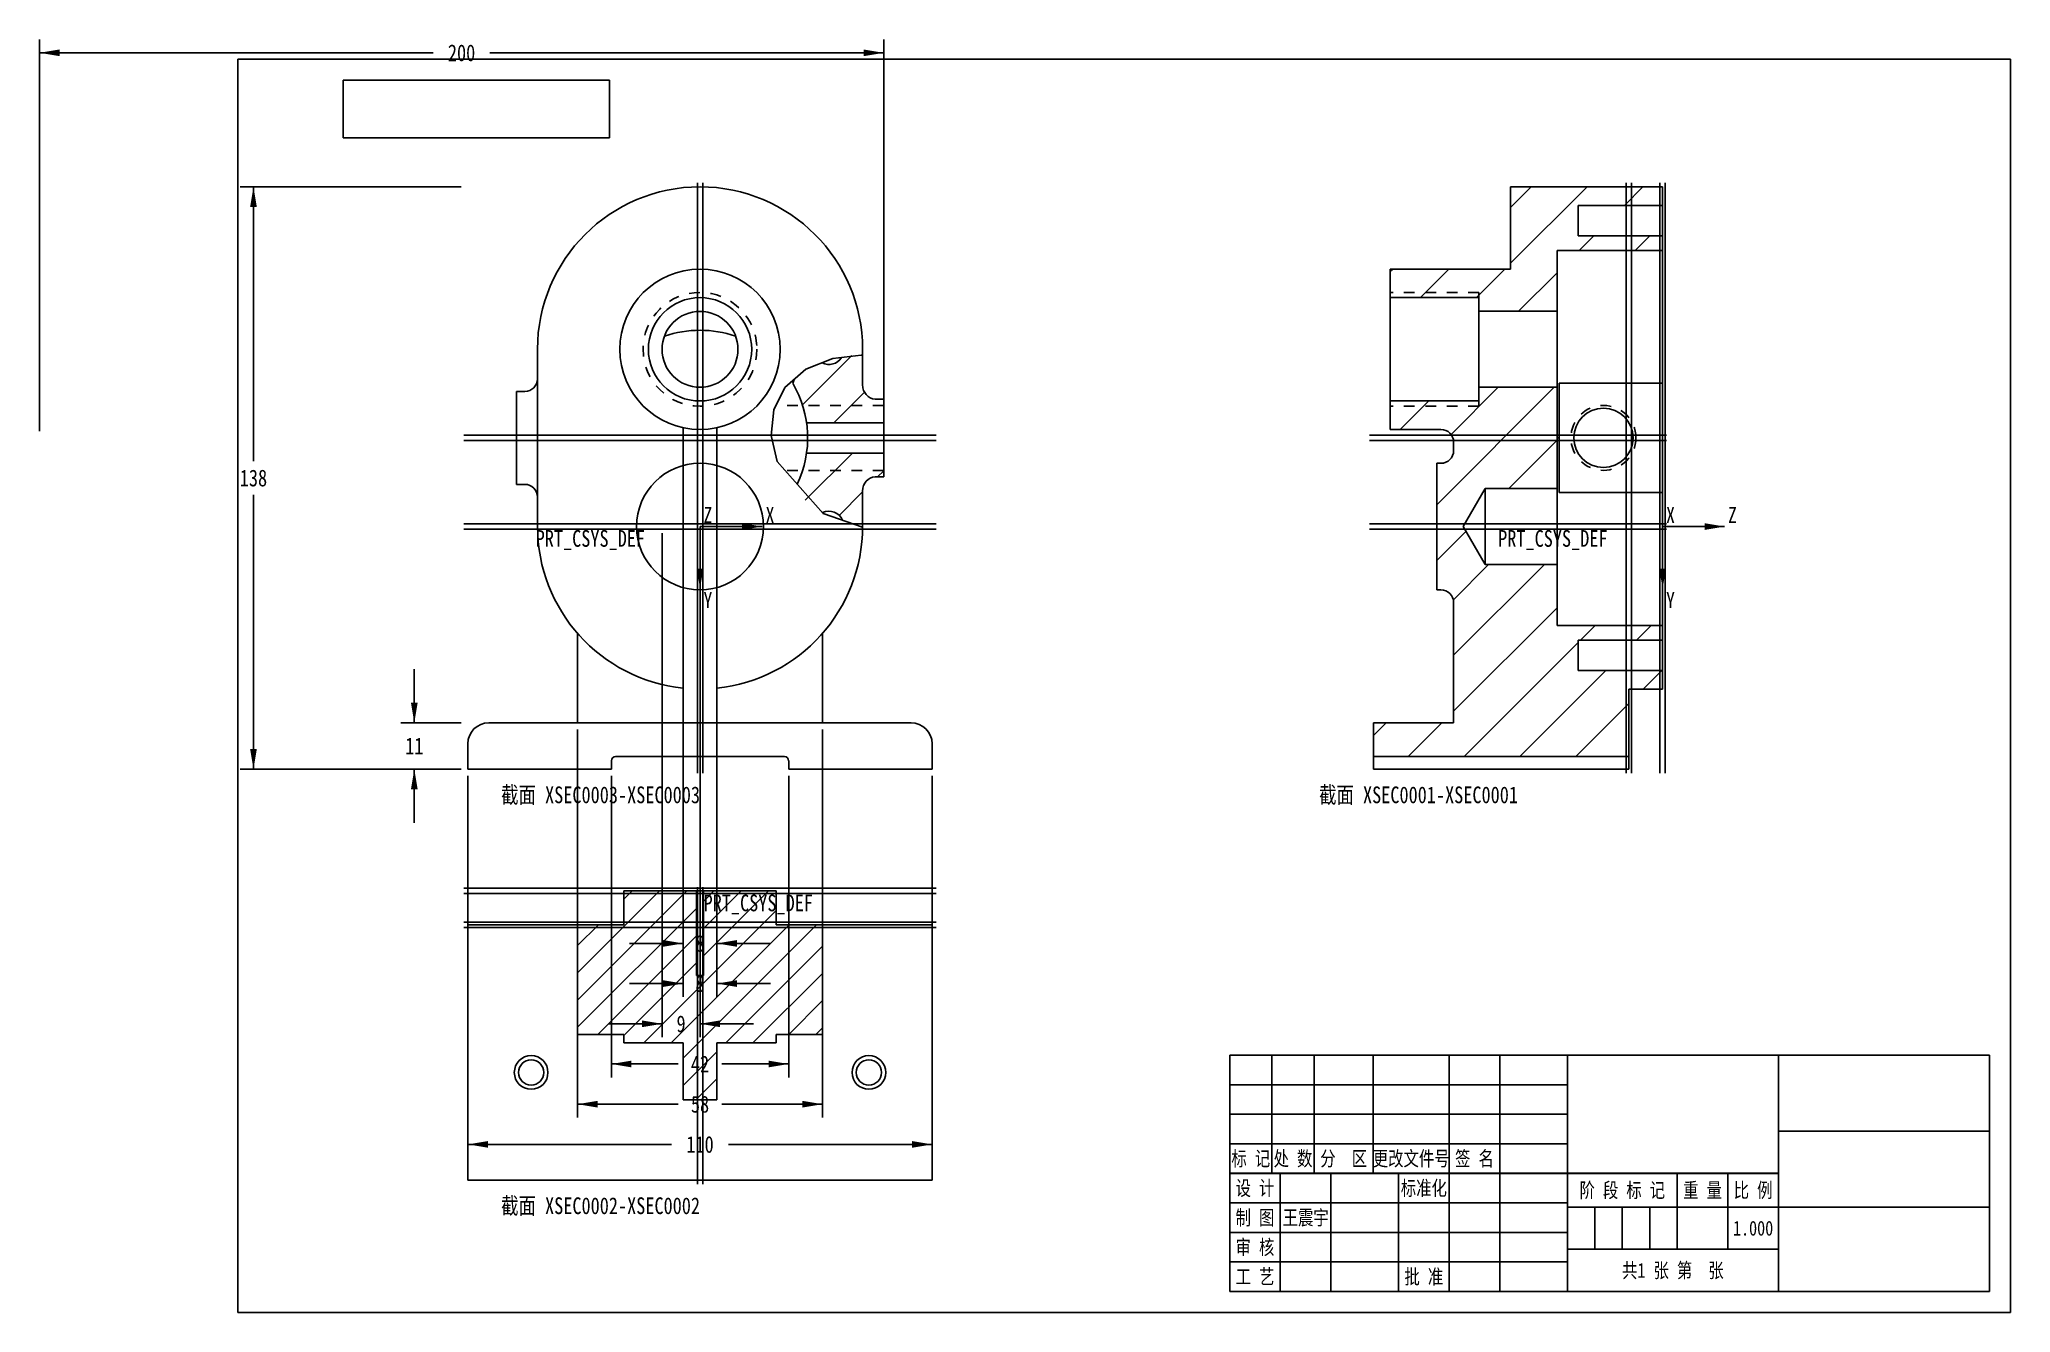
# Model space of a CAD drawing. Header units: inches. Extents: x -1.8 to 16.5, y 0 to 11.9.
import ezdxf

# ---------------------------------------------------------------- set-up
doc = ezdxf.new("R2010")
doc.units = ezdxf.units.IN
doc.header["$LTSCALE"] = 0.909449
doc.header["$MEASUREMENT"] = 0
doc.linetypes.add('HIDDEN', pattern=[0.2, 0.1, -0.1])
doc.layers.get('0').update_dxf_attribs({"linetype": 'CONTINUOUS'})
for name, color, linetype in [('01___PRT_ALL_DTM_PLN', 7, 'CONTINUOUS'), ('02___PRT_ALL_AXES', 7, 'CONTINUOUS'), ('05___PRT_ALL_DTM_CSYS', 7, 'CONTINUOUS'), ('DEFAULT_2', 8, 'HIDDEN')]:
    doc.layers.add(name, color=color, linetype=linetype)
doc.styles.get("Standard").update_dxf_attribs({"font": 'txt', "width": 0.8})
doc.dimstyles.new('DIMSTYLE_1', dxfattribs={"dimtxt": 0.15625, "dimasz": 0.1875, "dimexe": 0.125, "dimexo": 0.0625, "dimgap": 0.078125, "dimtad": 0, "dimtih": 1, "dimtoh": 1, "dimzin": 4, "dimdsep": 46, "dimtxsty": 'Standard', "dimblk": '_FILLED', "dimblk1": '_FILLED', "dimblk2": '_FILLED', "dimcen": 0.09, "dimazin": 1, "dimtfac": 1, "dimtofl": 0, "dimtmove": 0, "dimatfit": 3, "dimldrblk": '_FILLED', "dimfxl": 1, "dimtolj": 1, "dimtzin": 4, "dimarcsym": 0})

# ---------------------------------------------------------------- blocks, each defined once
blk = doc.blocks.new('_FILLED')
at = {"color": 0, "linetype": 'ByBlock'}
blk.add_solid([(0, 0), (-1, 0.167), (-1, -0.167)], dxfattribs=at)
blk = doc.blocks.new('*D1')
at = {"color": 2, "linetype": 'Continuous', "transparency": 16777216}
for p, q in [((3.485, 5.006), (3.485, 2.194)), ((5.139, 5.006), (5.139, 2.194)), ((3.485, 2.319), (4.109, 2.319)), ((5.139, 2.319), (4.515, 2.319))]:
    blk.add_line(p, q, dxfattribs=at)
at = {"color": 2, "linetype": 'Continuous', "transparency": 16777216, "xscale": 0.1875, "yscale": 0.1875, "zscale": 0.1875, "rotation": 180}
blk.add_blockref('_FILLED', (3.485, 2.319), dxfattribs=at)
at = {"color": 2, "linetype": 'Continuous', "transparency": 16777216, "xscale": 0.1875, "yscale": 0.1875, "zscale": 0.1875}
blk.add_blockref('_FILLED', (5.139, 2.319), dxfattribs=at)
at = {"color": 2, "linetype": 'Continuous', "transparency": 16777216, "insert": (4.312, 2.397), "char_height": 0.1562, "width": 0.25, "attachment_point": 2, "line_spacing_factor": 0.9}
blk.add_mtext('42', dxfattribs=at)
blk = doc.blocks.new('*D2')
at = {"color": 2, "linetype": 'Continuous', "transparency": 16777216}
for p, q in [((2.147, 5.006), (2.147, 1.444)), ((6.477, 5.006), (6.477, 1.444)), ((2.147, 1.569), (4.046, 1.569)), ((6.477, 1.569), (4.578, 1.569))]:
    blk.add_line(p, q, dxfattribs=at)
at = {"color": 2, "linetype": 'Continuous', "transparency": 16777216, "xscale": 0.1875, "yscale": 0.1875, "zscale": 0.1875, "rotation": 180}
blk.add_blockref('_FILLED', (2.147, 1.569), dxfattribs=at)
at = {"color": 2, "linetype": 'Continuous', "transparency": 16777216, "xscale": 0.1875, "yscale": 0.1875, "zscale": 0.1875}
blk.add_blockref('_FILLED', (6.477, 1.569), dxfattribs=at)
at = {"color": 2, "linetype": 'Continuous', "transparency": 16777216, "insert": (4.312, 1.647), "char_height": 0.1562, "width": 0.375, "attachment_point": 2, "line_spacing_factor": 0.9}
blk.add_mtext('110', dxfattribs=at)
blk = doc.blocks.new('*D3')
at = {"color": 2, "linetype": 'Continuous', "transparency": 16777216}
for p, q in [((2.084, 10.502), (0.022, 10.502)), ((0.147, 10.502), (0.147, 7.942)), ((0.147, 5.069), (0.147, 7.629)), ((2.084, 5.069), (0.022, 5.069))]:
    blk.add_line(p, q, dxfattribs=at)
at = {"color": 2, "linetype": 'Continuous', "transparency": 16777216, "xscale": 0.1875, "yscale": 0.1875, "zscale": 0.1875}
for p, rotation in [((0.147, 10.502), 90), ((0.147, 5.069), 270)]:
    blk.add_blockref('_FILLED', p, dxfattribs=dict(at, rotation=rotation))
at = {"color": 2, "linetype": 'Continuous', "transparency": 16777216, "insert": (0.147, 7.864), "char_height": 0.1562, "width": 0.375, "attachment_point": 2, "line_spacing_factor": 0.9}
blk.add_mtext('138', dxfattribs=at)
blk = doc.blocks.new('*D4')
at = {"color": 2, "linetype": 'Continuous', "transparency": 16777216}
for p, q in [((1.647, 5.502), (1.647, 6.002)), ((2.084, 5.502), (1.522, 5.502)), ((2.084, 5.069), (1.522, 5.069)), ((1.647, 5.069), (1.647, 4.569))]:
    blk.add_line(p, q, dxfattribs=at)
at = {"color": 2, "linetype": 'Continuous', "transparency": 16777216, "xscale": 0.1875, "yscale": 0.1875, "zscale": 0.1875}
for p, rotation in [((1.647, 5.502), 270), ((1.647, 5.069), 90)]:
    blk.add_blockref('_FILLED', p, dxfattribs=dict(at, rotation=rotation))
at = {"color": 2, "linetype": 'Continuous', "transparency": 16777216, "insert": (1.647, 5.364), "char_height": 0.1562, "width": 0.25, "attachment_point": 2, "line_spacing_factor": 0.9}
blk.add_mtext('11', dxfattribs=at)
blk = doc.blocks.new('*D5')
at = {"color": 2, "linetype": 'Continuous', "transparency": 16777216}
for p, q in [((3.17, 5.44), (3.17, 1.819)), ((5.454, 5.44), (5.454, 1.819)), ((3.17, 1.944), (4.109, 1.944)), ((5.454, 1.944), (4.515, 1.944))]:
    blk.add_line(p, q, dxfattribs=at)
at = {"color": 2, "linetype": 'Continuous', "transparency": 16777216, "xscale": 0.1875, "yscale": 0.1875, "zscale": 0.1875, "rotation": 180}
blk.add_blockref('_FILLED', (3.17, 1.944), dxfattribs=at)
at = {"color": 2, "linetype": 'Continuous', "transparency": 16777216, "xscale": 0.1875, "yscale": 0.1875, "zscale": 0.1875}
blk.add_blockref('_FILLED', (5.454, 1.944), dxfattribs=at)
at = {"color": 2, "linetype": 'Continuous', "transparency": 16777216, "insert": (4.312, 2.022), "char_height": 0.1562, "width": 0.25, "attachment_point": 2, "line_spacing_factor": 0.9}
blk.add_mtext('58', dxfattribs=at)
blk = doc.blocks.new('*D6')
at = {"color": 2, "linetype": 'Continuous', "transparency": 16777216}
for p, q in [((4.154, 6.701), (4.154, 2.944)), ((4.469, 6.701), (4.469, 2.944)), ((4.154, 3.069), (3.654, 3.069)), ((4.469, 3.069), (4.969, 3.069))]:
    blk.add_line(p, q, dxfattribs=at)
at = {"color": 2, "linetype": 'Continuous', "transparency": 16777216, "xscale": 0.1875, "yscale": 0.1875, "zscale": 0.1875}
blk.add_blockref('_FILLED', (4.154, 3.069), dxfattribs=at)
at = {"color": 2, "linetype": 'Continuous', "transparency": 16777216, "xscale": 0.1875, "yscale": 0.1875, "zscale": 0.1875, "rotation": 180}
blk.add_blockref('_FILLED', (4.469, 3.069), dxfattribs=at)
at = {"color": 2, "linetype": 'Continuous', "transparency": 16777216, "insert": (4.312, 3.147), "char_height": 0.156, "width": 0.125, "attachment_point": 2, "line_spacing_factor": 0.9}
blk.add_mtext('8', dxfattribs=at)
blk = doc.blocks.new('*D7')
at = {"color": 2, "linetype": 'Continuous', "transparency": 16777216}
for p, q in [((4.154, 8.072), (4.154, 3.319)), ((4.469, 8.072), (4.469, 3.319)), ((4.154, 3.444), (3.654, 3.444)), ((4.469, 3.444), (4.969, 3.444))]:
    blk.add_line(p, q, dxfattribs=at)
at = {"color": 2, "linetype": 'Continuous', "transparency": 16777216, "xscale": 0.1875, "yscale": 0.1875, "zscale": 0.1875}
blk.add_blockref('_FILLED', (4.154, 3.444), dxfattribs=at)
at = {"color": 2, "linetype": 'Continuous', "transparency": 16777216, "xscale": 0.1875, "yscale": 0.1875, "zscale": 0.1875, "rotation": 180}
blk.add_blockref('_FILLED', (4.469, 3.444), dxfattribs=at)
at = {"color": 2, "linetype": 'Continuous', "transparency": 16777216, "insert": (4.312, 3.522), "char_height": 0.156, "width": 0.125, "attachment_point": 2, "line_spacing_factor": 0.9}
blk.add_mtext('8', dxfattribs=at)
blk = doc.blocks.new('*D8')
at = {"color": 2, "linetype": 'Continuous', "transparency": 16777216}
for p, q in [((3.958, 7.27), (3.958, 2.569)), ((4.312, 7.27), (4.312, 2.569)), ((3.958, 2.694), (3.458, 2.694)), ((4.312, 2.694), (4.812, 2.694))]:
    blk.add_line(p, q, dxfattribs=at)
at = {"color": 2, "linetype": 'Continuous', "transparency": 16777216, "xscale": 0.1875, "yscale": 0.1875, "zscale": 0.1875}
blk.add_blockref('_FILLED', (3.958, 2.694), dxfattribs=at)
at = {"color": 2, "linetype": 'Continuous', "transparency": 16777216, "xscale": 0.1875, "yscale": 0.1875, "zscale": 0.1875, "rotation": 180}
blk.add_blockref('_FILLED', (4.312, 2.694), dxfattribs=at)
at = {"color": 2, "linetype": 'Continuous', "transparency": 16777216, "insert": (4.135, 2.772), "char_height": 0.156, "width": 0.125, "attachment_point": 2, "line_spacing_factor": 0.9}
blk.add_mtext('9', dxfattribs=at)
blk = doc.blocks.new('*D9')
at = {"color": 2, "linetype": 'Continuous', "transparency": 16777216}
for p, q in [((-1.849, 8.222), (-1.849, 11.877)), ((6.025, 8.222), (6.025, 11.877)), ((-1.849, 11.752), (1.822, 11.752)), ((6.025, 11.752), (2.353, 11.752))]:
    blk.add_line(p, q, dxfattribs=at)
at = {"color": 2, "linetype": 'Continuous', "transparency": 16777216, "xscale": 0.1875, "yscale": 0.1875, "zscale": 0.1875, "rotation": 180}
blk.add_blockref('_FILLED', (-1.849, 11.752), dxfattribs=at)
at = {"color": 2, "linetype": 'Continuous', "transparency": 16777216, "xscale": 0.1875, "yscale": 0.1875, "zscale": 0.1875}
blk.add_blockref('_FILLED', (6.025, 11.752), dxfattribs=at)
at = {"color": 2, "linetype": 'Continuous', "transparency": 16777216, "insert": (2.088, 11.83), "char_height": 0.1562, "width": 0.375, "attachment_point": 2, "line_spacing_factor": 0.9}
blk.add_mtext('200', dxfattribs=at)
blk = doc.blocks.new('*T10')
at = {"color": 2, "linetype": 'Continuous'}
for p, q in [((1.969, 2.205), (0, 2.205)), ((0, 0), (0, 2.205)), ((1.969, 0), (1.969, 2.205)), ((1.969, 1.496), (0, 1.496)), ((1.969, 0.787), (0, 0.787)), ((1.969, 0), (0, 0))]:
    blk.add_line(p, q, dxfattribs=at)
blk = doc.blocks.new('*T11')
at = {"color": 2, "linetype": 'Continuous'}
for p, q in [((1.969, 1.102), (0, 1.102)), ((0, 0), (0, 1.102)), ((1.024, 0.394), (1.024, 1.102)), ((1.496, 0.394), (1.496, 1.102)), ((1.969, 0), (1.969, 1.102)), ((1.969, 0.787), (0, 0.787)), ((0.256, 0.394), (0.256, 0.787)), ((0.512, 0.394), (0.512, 0.787)), ((0.768, 0.394), (0.768, 0.787)), ((1.969, 0.394), (0, 0.394)), ((1.969, 0), (0, 0))]:
    blk.add_line(p, q, dxfattribs=at)
at = {"color": 2, "linetype": 'Continuous', "char_height": 0.1378, "attachment_point": 2, "line_spacing_factor": 0.9}
for s, insert, width in [('阶 段 标 记', (0.512, 1.014), 1.54331), ('重 量', (1.26, 1.014), 0.66142), ('比 例', (1.732, 1.014), 0.66142), ('1.000', (1.732, 0.659), 1.10236), ('共1 张 第  张', (0.984, 0.266), 1.98425)]:
    blk.add_mtext(s, dxfattribs=dict(at, insert=insert, width=width))
blk = doc.blocks.new('*T12')
at = {"color": 2, "linetype": 'Continuous'}
for p, q in [((0, 0), (0, 1.102)), ((0, 1.102), (3.15, 1.102)), ((0.472, 0), (0.472, 1.102)), ((0.945, 0), (0.945, 1.102)), ((1.575, 0), (1.575, 1.102)), ((2.047, 0), (2.047, 1.102)), ((2.52, 0), (2.52, 1.102)), ((3.15, 0), (3.15, 1.102)), ((0, 0.827), (3.15, 0.827)), ((0, 0.551), (3.15, 0.551)), ((0, 0.276), (3.15, 0.276)), ((0, 0), (3.15, 0))]:
    blk.add_line(p, q, dxfattribs=at)
at = {"color": 2, "linetype": 'Continuous', "char_height": 0.1378, "width": 0.66142, "attachment_point": 2, "line_spacing_factor": 0.9}
for s, insert in [('设 计', (0.236, 1.033)), ('标准化', (1.811, 1.033)), ('制 图', (0.236, 0.758)), ('王震宇', (0.709, 0.758)), ('审 核', (0.236, 0.482)), ('工 艺', (0.236, 0.207)), ('批 准', (1.811, 0.207))]:
    blk.add_mtext(s, dxfattribs=dict(at, insert=insert))
blk = doc.blocks.new('*T13')
at = {"color": 2, "linetype": 'Continuous'}
for p, q in [((0, 0), (5.118, 0)), ((0, 0), (0, -1.102)), ((0.394, 0), (0.394, -1.102)), ((0.787, 0), (0.787, -1.102)), ((1.339, 0), (1.339, -1.102)), ((2.047, 0), (2.047, -1.102)), ((2.52, 0), (2.52, -1.102)), ((3.15, 0), (3.15, -1.102)), ((5.118, 0), (5.118, -1.102)), ((0, -0.276), (3.15, -0.276)), ((0, -0.551), (3.15, -0.551)), ((0, -0.827), (3.15, -0.827)), ((0, -1.102), (5.118, -1.102))]:
    blk.add_line(p, q, dxfattribs=at)
at = {"color": 2, "linetype": 'Continuous', "char_height": 0.1378, "attachment_point": 2, "line_spacing_factor": 0.9}
for s, insert, width in [('标 记', (0.197, -0.896), 0.66142), ('处 数', (0.591, -0.896), 0.66142), ('分  区', (1.063, -0.896), 0.88189), ('更改文件号', (1.693, -0.896), 1.10236), ('签 名', (2.283, -0.896), 0.66142)]:
    blk.add_mtext(s, dxfattribs=dict(at, insert=insert, width=width))
blk = doc.blocks.new('*T14')
at = {"color": 2, "linetype": 'Continuous'}
for p, q in [((0, 0), (2.485, 0)), ((0, 0), (0, -0.538)), ((2.485, 0), (2.485, -0.538)), ((0, -0.538), (2.485, -0.538))]:
    blk.add_line(p, q, dxfattribs=at)

msp = doc.modelspace()

# ---------------------------------------------------------------- hatches: boundary and pattern name
at = {"linetype": 'Continuous'}
h = msp.add_hatch(dxfattribs=at)
h.set_pattern_fill('XSEC0001', color=2, scale=0.368329, angle=45, style=0, pattern_type=0)
h.set_pattern_definition([(45, (0, 0), (-0.260448, 0.260448), [])])
edge = h.paths.add_edge_path()
edge.add_line((13.29, 10.502), (13.29, 10.329))
edge.add_line((12.502, 10.329), (13.29, 10.329))
edge.add_line((12.502, 10.045), (12.502, 10.329))
edge.add_line((12.502, 10.045), (13.29, 10.045))
edge.add_line((13.29, 10.045), (13.29, 9.908))
edge.add_line((12.305, 9.908), (13.29, 9.908))
edge.add_line((12.305, 9.341), (12.305, 9.908))
edge.add_line((12.305, 9.341), (11.577, 9.341))
edge.add_line((11.577, 9.341), (11.577, 9.469))
edge.add_line((11.577, 9.469), (10.75, 9.469))
edge.add_line((10.75, 9.469), (10.75, 9.734))
edge.add_line((11.872, 9.734), (10.75, 9.734))
edge.add_line((11.872, 10.502), (11.872, 9.734))
edge.add_line((11.872, 10.502), (13.29, 10.502))
edge = h.paths.add_edge_path()
edge.add_line((13.29, 6.411), (13.29, 6.274))
edge.add_line((13.29, 6.274), (12.502, 6.274))
edge.add_line((12.502, 6.274), (12.502, 5.99))
edge.add_line((13.29, 5.99), (12.502, 5.99))
edge.add_line((13.29, 5.99), (13.29, 5.817))
edge.add_line((12.975, 5.817), (13.29, 5.817))
edge.add_line((12.975, 5.817), (12.975, 5.187))
edge.add_line((10.593, 5.187), (12.975, 5.187))
edge.add_line((10.593, 5.502), (10.593, 5.187))
edge.add_line((10.593, 5.502), (11.341, 5.502))
edge.add_line((11.341, 6.624), (11.341, 5.502))
edge.add_arc((11.223, 6.624), 0.118, 0, 90)
edge.add_line((11.223, 6.742), (11.183, 6.742))
edge.add_line((11.183, 6.742), (11.183, 7.923))
edge.add_line((11.223, 7.923), (11.183, 7.923))
edge.add_arc((11.223, 8.041), 0.118, 270, 360)
edge.add_line((11.341, 8.12), (11.341, 8.041))
edge.add_arc((11.223, 8.12), 0.118, 0, 90)
edge.add_line((11.223, 8.238), (10.75, 8.238))
edge.add_line((10.75, 8.238), (10.75, 8.504))
edge.add_line((11.577, 8.504), (10.75, 8.504))
edge.add_line((11.577, 8.504), (11.577, 8.632))
edge.add_line((12.305, 8.632), (11.577, 8.632))
edge.add_line((12.305, 7.687), (12.305, 8.632))
edge.add_line((11.636, 7.687), (12.305, 7.687))
edge.add_line((11.431, 7.333), (11.636, 7.687))
edge.add_line((11.431, 7.333), (11.636, 6.978))
edge.add_line((11.636, 6.978), (12.305, 6.978))
edge.add_line((12.305, 6.411), (12.305, 6.978))
edge.add_line((12.305, 6.411), (13.29, 6.411))
h = msp.add_hatch(dxfattribs=at)
h.set_pattern_fill('XSEC0003', color=2, scale=0.32321, angle=45, style=0, pattern_type=0)
h.set_pattern_definition([(45, (0, 0), (-0.228544, 0.228544), [])])
edge = h.paths.add_edge_path()
edge.add_spline(control_points=[(5.653, 7.351), (5.652, 7.364), (5.645, 7.388), (5.625, 7.422), (5.598, 7.448), (5.564, 7.467), (5.526, 7.476), (5.487, 7.474), (5.463, 7.466), (5.451, 7.46)], knot_values=[0, 0, 0, 0, 0.142857, 0.285714, 0.428571, 0.571429, 0.714286, 0.857143, 1, 1, 1, 1], degree=3, periodic=0)
edge.add_spline(control_points=[(5.451, 7.46), (5.399, 7.495), (5.303, 7.566), (5.227, 7.641), (5.194, 7.679)], knot_values=[0, 0, 0, 0, 0.5, 1, 1, 1, 1], degree=3, periodic=0)
edge.add_arc((4.312, 8.16), 1.004, 331.4241, 351.8715)
edge.add_line((5.306, 8.018), (6.025, 8.018))
edge.add_line((6.025, 8.018), (6.025, 7.797))
edge.add_line((6.025, 7.797), (5.946, 7.797))
edge.add_spline(control_points=[(5.946, 7.797), (5.938, 7.797), (5.922, 7.795), (5.899, 7.786), (5.879, 7.773), (5.862, 7.756), (5.848, 7.738), (5.838, 7.716), (5.83, 7.691), (5.828, 7.672), (5.828, 7.662)], knot_values=[0, 0, 0, 0, 0.125, 0.25, 0.375, 0.5, 0.625, 0.75, 0.875, 1, 1, 1, 1], degree=3, periodic=0)
edge.add_line((5.828, 7.662), (5.828, 7.333))
edge.add_arc((4.312, 7.333), 1.516, 358.2304, 360)
edge.add_arc((6.233, 8.637), 1.411, 245.7467, 253.2808)
edge = h.paths.add_edge_path()
edge.add_spline(control_points=[(5.439, 8.865), (5.45, 8.859), (5.473, 8.848), (5.511, 8.843), (5.549, 8.848), (5.585, 8.862), (5.615, 8.886), (5.63, 8.906), (5.637, 8.917)], knot_values=[0, 0, 0, 0, 0.166667, 0.333333, 0.5, 0.666667, 0.833333, 1, 1, 1, 1], degree=3, periodic=0)
edge.add_arc((5.826, 7.772), 1.16, 90.4892, 99.393)
edge.add_arc((5.84, 7.791), 1.142, 90.6095, 91.1929)
edge.add_line((5.828, 8.933), (5.828, 8.658))
edge.add_spline(control_points=[(5.828, 8.658), (5.828, 8.647), (5.83, 8.628), (5.838, 8.603), (5.848, 8.581), (5.862, 8.563), (5.879, 8.546), (5.899, 8.533), (5.922, 8.524), (5.938, 8.523), (5.946, 8.522)], knot_values=[0, 0, 0, 0, 0.125, 0.25, 0.375, 0.5, 0.625, 0.75, 0.875, 1, 1, 1, 1], degree=3, periodic=0)
edge.add_line((5.946, 8.522), (6.025, 8.522))
edge.add_line((6.025, 8.522), (6.025, 8.301))
edge.add_line((6.025, 8.301), (5.306, 8.301))
edge.add_arc((4.312, 8.16), 1.004, 8.1285, 30.5072)
edge.add_arc((4.312, 8.986), 0.921, 339.8652, 343.7485)
edge.add_spline(control_points=[(5.196, 8.728), (5.227, 8.755), (5.297, 8.804), (5.388, 8.846), (5.439, 8.865)], knot_values=[0, 0, 0, 0, 0.5, 1, 1, 1, 1], degree=3, periodic=0)
h = msp.add_hatch(dxfattribs=at)
h.set_pattern_fill('XSEC0002', color=2, scale=0.179882, angle=45, style=0, pattern_type=0)
h.set_pattern_definition([(45, (0, 0), (-0.1271956, 0.1271956), [])])
edge = h.paths.add_edge_path()
edge.add_line((3.601, 3.933), (4.279, 3.933))
edge.add_line((4.279, 3.933), (4.279, 3.146))
edge.add_line((4.345, 3.146), (4.279, 3.146))
edge.add_line((4.345, 3.933), (4.345, 3.146))
edge.add_line((4.345, 3.933), (5.023, 3.933))
edge.add_line((5.023, 3.618), (5.023, 3.933))
edge.add_line((5.454, 3.618), (5.023, 3.618))
edge.add_line((5.454, 2.595), (5.454, 3.618))
edge.add_line((5.023, 2.595), (5.454, 2.595))
edge.add_line((5.023, 2.516), (5.023, 2.595))
edge.add_line((4.469, 2.516), (5.023, 2.516))
edge.add_line((4.469, 1.984), (4.469, 2.516))
edge.add_line((4.469, 1.984), (4.154, 1.984))
edge.add_line((4.154, 1.984), (4.154, 2.516))
edge.add_line((3.601, 2.516), (4.154, 2.516))
edge.add_line((3.601, 2.516), (3.601, 2.595))
edge.add_line((3.17, 2.595), (3.601, 2.595))
edge.add_line((3.17, 3.618), (3.17, 2.595))
edge.add_line((3.601, 3.618), (3.17, 3.618))
edge.add_line((3.601, 3.618), (3.601, 3.933))

# ---------------------------------------------------------------- linework, layer by layer
at = {"color": 7, "linetype": 'Continuous'}
for p, q in [((0, 0), (0, 11.693)), ((0, 11.693), (16.535, 11.693)), ((16.535, 0), (16.535, 11.693)), ((11.872, 10.502), (11.872, 9.734)), ((11.872, 10.502), (13.29, 10.502)), ((13.29, 8.669), (13.29, 10.502)), ((12.502, 10.045), (12.502, 10.329)), ((12.502, 10.329), (13.29, 10.329)), ((12.502, 10.045), (13.29, 10.045)), ((12.305, 6.411), (12.305, 9.908)), ((12.305, 9.908), (13.29, 9.908)), ((10.75, 8.238), (10.75, 9.734)), ((11.872, 9.734), (10.75, 9.734)), ((11.577, 9.469), (10.75, 9.469)), ((11.577, 8.456), (11.577, 9.517)), ((12.305, 9.341), (11.577, 9.341)), ((2.796, 7.333), (2.796, 8.986)), ((5.551, 8.9), (5.299, 8.8)), ((5.816, 8.933), (5.551, 8.9)), ((5.824, 8.933), (5.816, 8.933)), ((5.828, 8.933), (5.824, 8.933)), ((5.828, 8.986), (5.828, 8.658)), ((5.299, 8.8), (5.102, 8.63)), ((5.102, 8.63), (5.001, 8.422)), ((6.025, 8.522), (5.946, 8.522)), ((6.025, 7.797), (6.025, 8.522)), ((11.577, 8.504), (10.75, 8.504)), ((12.305, 8.632), (11.577, 8.632)), ((5.001, 8.422), (4.976, 8.183)), ((5.306, 8.301), (6.025, 8.301)), ((4.154, 7.902), (4.154, 8.255)), ((4.469, 7.902), (4.469, 8.255)), ((4.976, 8.183), (5.03, 7.941)), ((11.223, 8.238), (10.75, 8.238)), ((11.341, 8.12), (11.341, 8.041)), ((5.03, 7.941), (5.462, 7.453)), ((5.306, 8.018), (6.025, 8.018)), ((11.183, 6.742), (11.183, 7.923)), ((11.223, 7.923), (11.183, 7.923)), ((6.025, 7.797), (5.946, 7.797)), ((5.828, 7.662), (5.828, 7.333)), ((11.431, 7.333), (11.636, 7.687)), ((11.636, 6.978), (11.636, 7.687)), ((11.636, 7.687), (12.305, 7.687)), ((13.29, 5.817), (13.29, 7.65)), ((5.462, 7.453), (5.828, 7.327)), ((11.431, 7.333), (11.636, 6.978)), ((11.636, 6.978), (12.305, 6.978)), ((4.154, 5.502), (4.154, 6.764)), ((4.469, 5.502), (4.469, 6.764)), ((11.223, 6.742), (11.183, 6.742)), ((11.341, 6.624), (11.341, 5.502)), ((3.17, 5.502), (3.17, 6.336)), ((5.454, 5.502), (5.454, 6.336)), ((12.305, 6.411), (13.29, 6.411)), ((13.29, 6.274), (12.502, 6.274)), ((12.502, 6.274), (12.502, 5.99)), ((13.29, 5.99), (12.502, 5.99)), ((12.975, 5.817), (13.29, 5.817)), ((12.975, 5.817), (12.975, 5.069)), ((2.343, 5.502), (6.28, 5.502)), ((10.593, 5.502), (11.341, 5.502)), ((10.593, 5.502), (10.593, 5.069)), ((2.147, 5.069), (2.147, 5.305)), ((5.099, 5.187), (3.525, 5.187)), ((6.477, 5.305), (6.477, 5.069)), ((10.593, 5.187), (12.975, 5.187)), ((3.485, 5.069), (2.147, 5.069)), ((3.485, 5.148), (3.485, 5.069)), ((5.139, 5.069), (5.139, 5.148)), ((6.477, 5.069), (5.139, 5.069)), ((12.975, 5.069), (10.593, 5.069)), ((3.601, 3.618), (3.601, 3.933)), ((3.601, 3.933), (5.023, 3.933)), ((4.279, 3.933), (4.279, 3.146)), ((4.345, 3.933), (4.345, 3.146)), ((5.023, 3.618), (5.023, 3.933)), ((2.147, 3.618), (2.147, 1.236)), ((2.147, 3.618), (3.601, 3.618)), ((3.17, 3.618), (3.17, 2.595)), ((5.023, 3.618), (6.477, 3.618)), ((5.454, 2.595), (5.454, 3.618)), ((6.477, 3.618), (6.477, 1.236)), ((4.345, 3.146), (4.279, 3.146)), ((3.17, 2.595), (3.601, 2.595)), ((3.601, 2.516), (3.601, 2.595)), ((5.023, 2.595), (5.454, 2.595)), ((5.023, 2.516), (5.023, 2.595)), ((3.601, 2.516), (4.154, 2.516)), ((4.154, 1.984), (4.154, 2.516)), ((4.469, 2.516), (5.023, 2.516)), ((4.469, 1.984), (4.469, 2.516)), ((4.469, 1.984), (4.154, 1.984)), ((2.147, 1.236), (6.477, 1.236)), ((0, 0), (16.535, 0))]:
    msp.add_line(p, q, dxfattribs=at)
for points in [[(5.946, 8.522), (5.922, 8.525), (5.9, 8.534), (5.879, 8.547), (5.862, 8.563), (5.849, 8.582), (5.838, 8.603), (5.831, 8.628), (5.828, 8.658)], [(5.828, 7.662), (5.831, 7.691), (5.838, 7.716), (5.849, 7.737), (5.862, 7.756), (5.879, 7.772), (5.9, 7.785), (5.922, 7.794), (5.946, 7.797)]]:
    msp.add_lwpolyline(points, dxfattribs=at)
for centre, radius in [((4.312, 8.986), 0.482), ((4.312, 8.986), 0.354), ((12.738, 8.16), 0.276)]:
    msp.add_circle(centre, radius, dxfattribs=at)
for centre, radius, start, end in [((4.312, 8.986), 1.516, 0, 180), ((5.513, 8.986), 0.142, 243.5119, 327.3242), ((2.678, 8.711), 0.118, 270, 360), ((4.312, 8.986), 0.921, 339.8652, 342.227), ((4.312, 8.16), 1.004, 334.5392, 30.5072), ((11.223, 8.12), 0.118, 0, 90), ((11.223, 8.041), 0.118, 270, 360), ((2.678, 7.608), 0.118, 0, 90), ((5.513, 7.333), 0.142, 24.4355, 114.334), ((4.312, 7.333), 1.516, 180, 264.0364), ((4.312, 7.333), 1.516, 275.9636, 360), ((11.223, 6.624), 0.118, 0, 90), ((2.343, 5.305), 0.197, 90, 180), ((6.28, 5.305), 0.197, 0, 90), ((3.525, 5.148), 0.0394, 90, 180), ((5.099, 5.148), 0.0394, 0, 90)]:
    msp.add_arc(centre, radius, start, end, dxfattribs=at)
at = {"layer": '01___PRT_ALL_DTM_PLN', "color": 9, "linetype": 'Continuous'}
for p, q in [((4.287, 10.539), (4.287, 5.032)), ((12.95, 10.539), (12.95, 5.032)), ((13.265, 10.539), (13.265, 5.032)), ((6.515, 8.184), (2.109, 8.184)), ((13.327, 8.184), (10.555, 8.184)), ((6.515, 7.358), (2.109, 7.358)), ((13.327, 7.358), (10.555, 7.358)), ((6.515, 3.908), (2.109, 3.908)), ((4.287, 3.97), (4.287, 1.199)), ((6.515, 3.593), (2.109, 3.593))]:
    msp.add_line(p, q, dxfattribs=at)
at = {"layer": '01___PRT_ALL_DTM_PLN', "color": 7, "linetype": 'Continuous'}
for p, q in [((4.337, 10.539), (4.337, 5.032)), ((12.999, 10.539), (12.999, 5.032)), ((13.314, 10.539), (13.314, 5.032)), ((6.515, 8.135), (2.109, 8.135)), ((13.327, 8.135), (10.555, 8.135)), ((6.515, 7.308), (2.109, 7.308)), ((13.327, 7.308), (10.555, 7.308)), ((6.515, 3.958), (2.109, 3.958)), ((4.337, 3.97), (4.337, 1.199)), ((6.515, 3.643), (2.109, 3.643))]:
    msp.add_line(p, q, dxfattribs=at)
at = {"layer": '02___PRT_ALL_AXES', "color": 7, "linetype": 'Continuous'}
for p, q in [((12.325, 7.65), (12.325, 8.669)), ((12.325, 8.669), (13.29, 8.669)), ((13.29, 7.65), (13.29, 8.669)), ((2.599, 7.726), (2.599, 8.593)), ((2.678, 8.593), (2.599, 8.593)), ((12.325, 8.16), (12.305, 8.16)), ((2.678, 7.726), (2.599, 7.726)), ((12.325, 7.65), (13.29, 7.65))]:
    msp.add_line(p, q, dxfattribs=at)
at = {"layer": '02___PRT_ALL_AXES', "color": 4, "linetype": 'Continuous'}
msp.add_line((12.305, 7.156), (12.305, 7.323), dxfattribs=at)
at = {"layer": '02___PRT_ALL_AXES', "color": 7, "linetype": 'Continuous'}
for centre, radius in [((4.312, 8.986), 0.748), ((4.312, 7.333), 0.591), ((2.737, 2.24), 0.157), ((5.887, 2.24), 0.157), ((2.737, 2.24), 0.118), ((5.887, 2.24), 0.118)]:
    msp.add_circle(centre, radius, dxfattribs=at)
at = {"layer": '02___PRT_ALL_AXES', "color": 4, "linetype": 'Continuous'}
msp.add_arc((4.312, 8.16), 1.004, 70.7347, 109.2653, dxfattribs=at)
at = {"layer": '05___PRT_ALL_DTM_CSYS', "color": 7, "linetype": 'Continuous'}
for p, q in [((4.891, 7.333), (4.312, 7.333)), ((4.312, 6.754), (4.312, 7.333)), ((13.29, 6.754), (13.29, 7.333)), ((13.868, 7.333), (13.29, 7.333))]:
    msp.add_line(p, q, dxfattribs=at)
for points in [[(4.891, 7.333), (4.703, 7.301), (4.703, 7.364)], [(13.868, 7.333), (13.681, 7.301), (13.681, 7.364)], [(4.312, 6.754), (4.281, 6.941), (4.343, 6.941)], [(13.29, 6.754), (13.258, 6.941), (13.321, 6.941)]]:
    msp.add_solid(points, dxfattribs=at)
at = {"layer": 'DEFAULT_2', "color": 8, "linetype": 'HIDDEN'}
for p, q in [((11.577, 9.517), (10.75, 9.517)), ((6.025, 8.463), (5.021, 8.463)), ((11.577, 8.456), (10.75, 8.456)), ((6.025, 7.856), (5.104, 7.856))]:
    msp.add_line(p, q, dxfattribs=at)
for centre, radius in [((4.312, 8.986), 0.531), ((12.738, 8.16), 0.303)]:
    msp.add_circle(centre, radius, dxfattribs=at)

# ---------------------------------------------------------------- block references
for name, p in [('*T14', (0.984, 11.496)), ('*T13', (9.252, 2.402)), ('*T10', (14.37, 0.197)), ('*T12', (9.252, 0.197)), ('*T11', (12.402, 0.197))]:
    msp.add_blockref(name, p)

# ---------------------------------------------------------------- texts
at = {"color": 2, "linetype": 'Continuous', "char_height": 0.15625, "width": 3.75, "attachment_point": 3, "line_spacing_factor": 0.9}
for s, insert in [('截面 XSEC0003-XSEC0003', (4.312, 4.908)), ('截面 XSEC0001-XSEC0001', (11.941, 4.908)), ('截面 XSEC0002-XSEC0002', (4.312, 1.075))]:
    msp.add_mtext(s, dxfattribs=dict(at, insert=insert))
at = {"layer": '05___PRT_ALL_DTM_CSYS', "color": 7, "linetype": 'Continuous', "attachment_point": 1, "line_spacing_factor": 0.9}
for s, insert, char_height, width in [('Z', (4.345, 7.515), 0.149, 0.11959), ('X', (4.924, 7.515), 0.149, 0.11959), ('X', (13.323, 7.515), 0.149, 0.11959), ('Z', (13.901, 7.515), 0.149, 0.11959), ('PRT_CSYS_DEF', (2.779, 7.3), 0.15625, 1.5), ('PRT_CSYS_DEF', (11.756, 7.3), 0.15625, 1.5), ('Y', (4.345, 6.721), 0.149, 0.11959), ('Y', (13.323, 6.721), 0.149, 0.11959), ('PRT_CSYS_DEF', (4.345, 3.9), 0.15625, 1.5)]:
    msp.add_mtext(s, dxfattribs=dict(at, insert=insert, char_height=char_height, width=width))

# ---------------------------------------------------------------- dimensions: what is measured, and where the dimension line sits
at = {"color": 2, "linetype": 'Continuous'}
for base, p1, p2, angle, picture, middle in [((-1.849, 11.752), (6.025, 8.16), (-1.849, 8.16), 180, '*D9', (2.088, 11.752)), ((0.147, 5.069), (2.147, 10.502), (2.147, 5.069), 270, '*D3', (0.166, 7.785)), ((4.1545, 3.44396), (4.46946, 8.13458), (4.1545, 8.13458), 180, '*D7', (4.31198, 3.44396)), ((3.958, 2.694), (4.312, 7.333), (3.958, 7.333), 180, '*D8', (4.135, 2.694)), ((4.1545, 3.06896), (4.46946, 6.76357), (4.1545, 6.76357), 180, '*D6', (4.31198, 3.06896)), ((1.647, 5.069), (2.147, 5.502), (2.147, 5.069), 270, '*D4', (1.647, 5.285)), ((3.17, 1.944), (5.454, 5.502), (3.17, 5.502), 180, '*D5', (4.316, 1.944))]:
    dim = msp.add_linear_dim(base=base, p1=p1, p2=p2, angle=angle, dimstyle='DIMSTYLE_1', dxfattribs=at)
    dim.commit()
    dim.dimension.update_dxf_attribs({"geometry": picture, "text_midpoint": middle, "dimtype": 160})
for base, p1, p2, picture, middle in [((6.477, 1.569), (2.147, 5.069), (6.477, 5.069), '*D2', (4.328, 1.569)), ((5.139, 2.319), (3.485, 5.069), (5.139, 5.069), '*D1', (4.312, 2.319))]:
    dim = msp.add_linear_dim(base=base, p1=p1, p2=p2, dimstyle='DIMSTYLE_1', dxfattribs=at)
    dim.commit()
    dim.dimension.update_dxf_attribs({"geometry": picture, "text_midpoint": middle, "dimtype": 160})

doc.saveas('drawing.dxf')
